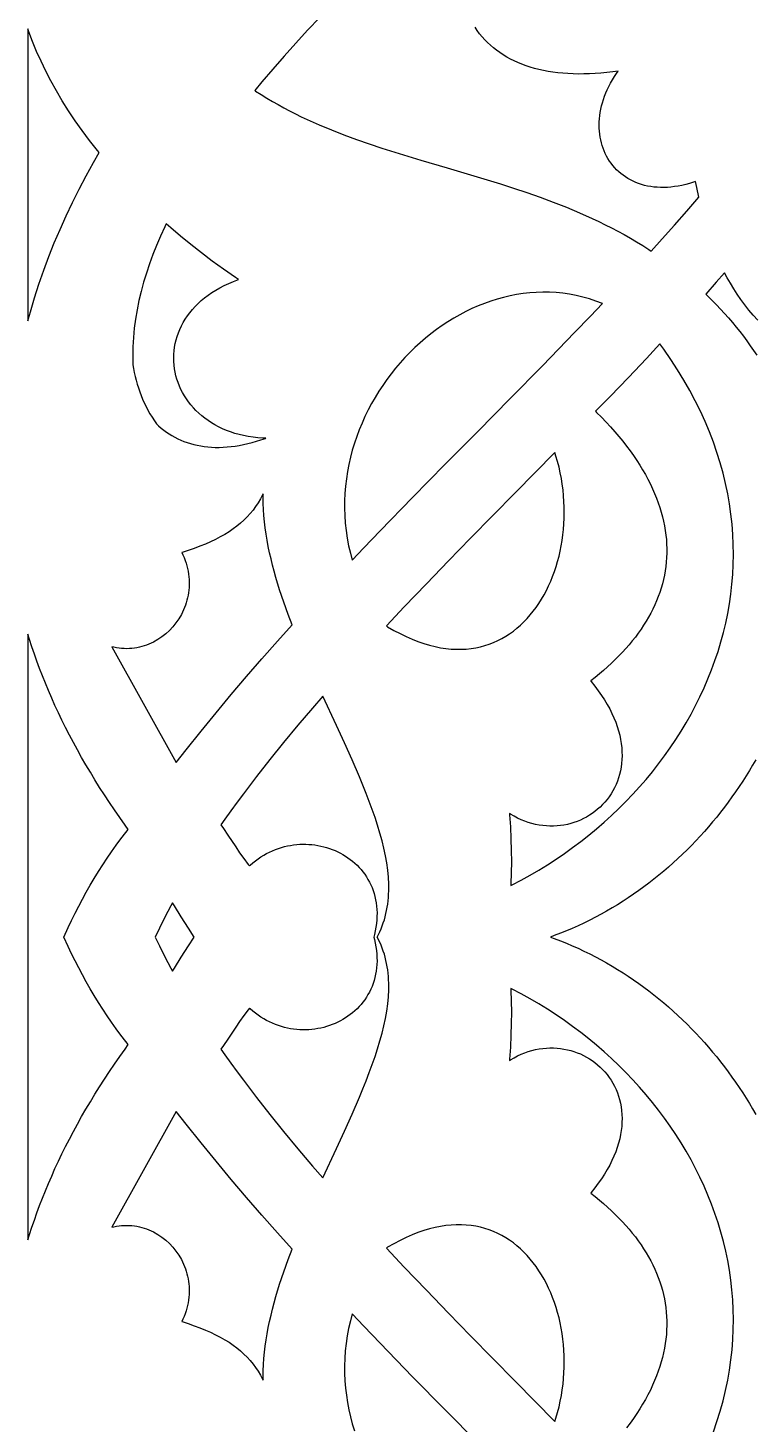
# Model space of a CAD drawing. Extents: x -340 to 340, y -265 to 265.
# Drawn here: x 230.2 to 258.5, y -18.9 to 35.4 of the extents above; entities that cross this region are included whole.
import ezdxf

# ---------------------------------------------------------------- set-up
doc = ezdxf.new("R2010")
doc.units = 0
doc.layers.add('LAYER_1', color=18, linetype='CONTINUOUS')

msp = doc.modelspace()

# ---------------------------------------------------------------- linework, layer by layer
at = {"layer": 'LAYER_1'}
for points in [[(230.2, 23.97), (230.221, 24.052), (230.296, 24.323), (230.456, 24.861), (230.629, 25.398), (230.816, 25.933), (231.015, 26.465), (231.228, 26.995), (231.453, 27.523), (231.689, 28.048), (231.937, 28.57), (232.197, 29.09), (232.467, 29.607), (232.748, 30.121), (232.971, 30.514), (232.906, 30.594), (232.602, 30.978), (232.312, 31.365), (232.038, 31.751), (231.779, 32.138), (231.536, 32.524), (231.307, 32.911), (231.094, 33.296), (230.895, 33.681), (230.711, 34.064), (230.54, 34.446), (230.384, 34.827), (230.241, 35.206), (230.2, 35.327)], [(239.463, 19.404), (239.346, 19.408), (239.151, 19.421), (238.961, 19.441), (238.775, 19.469), (238.595, 19.503), (238.42, 19.543), (238.25, 19.591), (238.085, 19.644), (237.925, 19.704), (237.771, 19.769), (237.622, 19.84), (237.479, 19.916), (237.341, 19.997), (237.209, 20.084), (237.083, 20.175), (236.962, 20.271), (236.848, 20.371), (236.739, 20.475), (236.637, 20.583), (236.54, 20.695), (236.45, 20.811), (236.367, 20.929), (236.289, 21.051), (236.218, 21.175), (236.154, 21.302), (236.096, 21.432), (236.044, 21.563), (235.999, 21.697), (235.961, 21.832), (235.93, 21.968), (235.906, 22.106), (235.889, 22.245), (235.878, 22.384), (235.875, 22.524), (235.879, 22.665), (235.89, 22.805), (235.908, 22.945), (235.934, 23.085), (235.967, 23.224), (236.007, 23.362), (236.055, 23.499), (236.11, 23.635), (236.172, 23.769), (236.242, 23.901), (236.32, 24.031), (236.405, 24.158), (236.498, 24.283), (236.598, 24.405), (236.706, 24.524), (236.821, 24.64), (236.944, 24.752), (237.075, 24.861), (237.213, 24.966), (237.359, 25.066), (237.513, 25.163), (237.674, 25.254), (237.843, 25.342), (238.02, 25.424), (238.204, 25.501), (238.397, 25.573), (238.274, 25.654), (237.817, 25.971), (237.375, 26.289), (236.949, 26.61), (236.538, 26.933), (236.141, 27.259), (235.757, 27.588), (235.584, 27.742), (235.524, 27.62), (235.36, 27.261), (235.206, 26.902), (235.063, 26.544), (234.931, 26.185), (234.81, 25.827), (234.701, 25.468), (234.604, 25.11), (234.519, 24.752), (234.446, 24.394), (234.386, 24.036), (234.339, 23.678), (234.305, 23.32), (234.284, 22.962), (234.277, 22.603), (234.279, 22.425), (234.284, 22.258), (234.307, 22.112), (234.336, 21.958), (234.37, 21.805), (234.408, 21.653), (234.451, 21.503), (234.497, 21.355), (234.549, 21.207), (234.604, 21.062), (234.664, 20.917), (234.729, 20.774), (234.798, 20.632), (234.872, 20.492), (234.95, 20.352), (235.033, 20.214), (235.121, 20.078), (235.202, 19.958), (235.284, 19.882), (235.382, 19.797), (235.483, 19.717), (235.587, 19.641), (235.694, 19.569), (235.804, 19.502), (235.917, 19.439), (236.033, 19.38), (236.152, 19.326), (236.273, 19.277), (236.398, 19.232), (236.525, 19.192), (236.655, 19.157), (236.788, 19.126), (236.923, 19.1), (237.062, 19.079), (237.203, 19.063), (237.346, 19.052), (237.492, 19.046), (237.641, 19.045), (237.793, 19.05), (237.947, 19.06), (238.103, 19.075), (238.262, 19.095), (238.423, 19.121), (238.587, 19.152), (238.753, 19.19), (238.921, 19.232), (239.091, 19.281), (239.264, 19.335), (239.439, 19.395)], [(252.552, 24.638), (252.303, 24.734), (252.047, 24.819), (251.79, 24.892), (251.533, 24.953), (251.274, 25.002), (251.016, 25.04), (250.757, 25.065), (250.499, 25.08), (250.241, 25.083), (249.983, 25.075), (249.725, 25.057), (249.469, 25.028), (249.214, 24.989), (248.96, 24.939), (248.707, 24.88), (248.457, 24.811), (248.208, 24.732), (247.962, 24.644), (247.717, 24.547), (247.476, 24.441), (247.238, 24.326), (247.002, 24.202), (246.77, 24.07), (246.542, 23.93), (246.317, 23.782), (246.097, 23.626), (245.881, 23.462), (245.669, 23.291), (245.462, 23.113), (245.26, 22.928), (245.064, 22.737), (244.873, 22.539), (244.687, 22.334), (244.508, 22.124), (244.335, 21.908), (244.168, 21.686), (244.008, 21.458), (243.855, 21.226), (243.709, 20.988), (243.57, 20.746), (243.439, 20.499), (243.316, 20.248), (243.2, 19.992), (243.093, 19.733), (242.994, 19.47), (242.904, 19.203), (242.823, 18.933), (242.751, 18.66), (242.689, 18.385), (242.636, 18.106), (242.593, 17.825), (242.559, 17.542), (242.536, 17.257), (242.524, 16.97), (242.522, 16.681), (242.531, 16.391), (242.551, 16.1), (242.583, 15.807), (242.626, 15.514), (242.68, 15.22), (242.747, 14.925), (242.818, 14.662), (243.268, 15.136), (243.902, 15.796), (245.169, 17.1), (246.437, 18.389), (247.703, 19.668), (248.965, 20.944), (250.222, 22.222), (251.472, 23.508), (252.093, 24.155)], [(257.593, 13.721), (257.625, 14.105), (257.644, 14.49), (257.651, 14.878), (257.646, 15.268), (257.629, 15.659), (257.598, 16.052), (257.555, 16.447), (257.499, 16.843), (257.429, 17.24), (257.346, 17.639), (257.249, 18.038), (257.138, 18.439), (257.013, 18.84), (256.874, 19.242), (256.721, 19.644), (256.552, 20.046), (256.369, 20.449), (256.17, 20.852), (255.957, 21.254), (255.727, 21.657), (255.482, 22.059), (255.222, 22.461), (254.944, 22.862), (254.792, 23.069), (254.265, 22.507), (253.566, 21.766), (252.856, 21.028), (252.498, 20.664), (252.283, 20.45), (252.33, 20.404), (252.516, 20.216), (252.696, 20.029), (252.868, 19.842), (253.034, 19.655), (253.193, 19.468), (253.346, 19.282), (253.492, 19.095), (253.631, 18.91), (253.763, 18.724), (253.889, 18.539), (254.008, 18.354), (254.121, 18.17), (254.227, 17.986), (254.327, 17.802), (254.42, 17.619), (254.507, 17.436), (254.587, 17.254), (254.661, 17.072), (254.729, 16.89), (254.79, 16.709), (254.845, 16.529), (254.894, 16.349), (254.936, 16.17), (254.972, 15.991), (255.002, 15.813), (255.026, 15.635), (255.044, 15.458), (255.055, 15.282), (255.06, 15.107), (255.06, 14.933), (255.053, 14.759), (255.04, 14.586), (255.021, 14.414), (254.997, 14.244), (254.966, 14.074), (254.93, 13.905), (254.887, 13.737), (254.839, 13.571), (254.786, 13.405), (254.727, 13.241), (254.662, 13.078), (254.592, 12.916), (254.516, 12.755), (254.435, 12.596), (254.348, 12.438), (254.256, 12.281), (254.159, 12.125), (254.057, 11.971), (253.949, 11.818), (253.837, 11.667), (253.719, 11.517), (253.596, 11.368), (253.469, 11.221), (253.336, 11.075), (253.199, 10.931), (253.057, 10.788), (252.91, 10.646), (252.758, 10.506), (252.602, 10.368), (252.44, 10.23), (252.275, 10.095), (252.104, 9.961), (252.1, 9.957), (252.116, 9.939), (252.261, 9.759), (252.396, 9.579), (252.522, 9.4), (252.637, 9.222), (252.743, 9.046), (252.84, 8.87), (252.927, 8.696), (253.005, 8.523), (253.073, 8.352), (253.134, 8.182), (253.185, 8.015), (253.228, 7.849), (253.262, 7.685), (253.289, 7.523), (253.307, 7.364), (253.317, 7.207), (253.32, 7.053), (253.315, 6.901), (253.303, 6.752), (253.283, 6.607), (253.257, 6.464), (253.224, 6.325), (253.184, 6.189), (253.138, 6.057), (253.085, 5.929), (253.027, 5.805), (252.962, 5.684), (252.892, 5.568), (252.817, 5.457), (252.737, 5.349), (252.652, 5.247), (252.562, 5.149), (252.467, 5.056), (252.368, 4.967), (252.265, 4.884), (252.159, 4.806), (252.048, 4.734), (251.934, 4.666), (251.817, 4.605), (251.697, 4.549), (251.574, 4.498), (251.448, 4.454), (251.32, 4.415), (251.19, 4.382), (251.058, 4.356), (250.924, 4.336), (250.788, 4.322), (250.651, 4.315), (250.513, 4.314), (250.374, 4.321), (250.234, 4.334), (250.094, 4.353), (249.953, 4.38), (249.813, 4.414), (249.672, 4.456), (249.532, 4.504), (249.393, 4.561), (249.254, 4.624), (249.116, 4.695), (248.98, 4.774), (248.941, 4.799), (248.945, 4.751), (248.975, 4.28), (248.996, 3.818), (249.007, 3.366), (249.011, 2.924), (249.007, 2.492), (248.995, 2.07), (248.992, 2), (249.045, 2.027), (249.396, 2.211), (249.742, 2.402), (250.083, 2.602), (250.419, 2.809), (250.75, 3.024), (251.076, 3.246), (251.397, 3.476), (251.712, 3.712), (252.02, 3.955), (252.323, 4.205), (252.62, 4.462), (252.91, 4.725), (253.193, 4.994), (253.469, 5.27), (253.739, 5.551), (254.001, 5.839), (254.256, 6.132), (254.503, 6.43), (254.742, 6.734), (254.973, 7.044), (255.196, 7.358), (255.411, 7.677), (255.617, 8.002), (255.814, 8.33), (256.003, 8.664), (256.182, 9.001), (256.352, 9.343), (256.512, 9.689), (256.663, 10.039), (256.803, 10.393), (256.934, 10.75), (257.054, 11.111), (257.164, 11.475), (257.263, 11.842), (257.352, 12.212), (257.429, 12.585), (257.495, 12.961), (257.55, 13.34)], [(251.068, 16.286), (251.072, 16.504), (251.069, 16.724), (251.06, 16.945), (251.045, 17.166), (251.022, 17.387), (250.993, 17.609), (250.958, 17.83), (250.915, 18.051), (250.866, 18.271), (250.809, 18.49), (250.746, 18.709), (250.702, 18.843), (249.159, 17.277), (247.425, 15.512), (246.564, 14.63), (245.705, 13.74), (244.846, 12.838), (244.149, 12.097), (244.194, 12.069), (244.438, 11.928), (244.679, 11.8), (244.916, 11.685), (245.149, 11.582), (245.379, 11.493), (245.604, 11.415), (245.825, 11.35), (246.042, 11.296), (246.255, 11.254), (246.464, 11.222), (246.669, 11.202), (246.869, 11.192), (247.066, 11.192), (247.258, 11.202), (247.445, 11.222), (247.629, 11.251), (247.808, 11.289), (247.983, 11.336), (248.154, 11.392), (248.321, 11.457), (248.483, 11.53), (248.641, 11.611), (248.795, 11.7), (248.944, 11.796), (249.09, 11.9), (249.23, 12.011), (249.366, 12.13), (249.498, 12.255), (249.625, 12.387), (249.747, 12.526), (249.864, 12.67), (249.977, 12.821), (250.084, 12.977), (250.187, 13.139), (250.284, 13.306), (250.376, 13.479), (250.462, 13.656), (250.544, 13.838), (250.619, 14.024), (250.69, 14.214), (250.754, 14.408), (250.813, 14.606), (250.866, 14.807), (250.913, 15.011), (250.954, 15.218), (250.989, 15.427), (251.018, 15.639), (251.041, 15.853), (251.058, 16.069)], [(239.349, 17.242), (239.327, 17.196), (239.245, 17.041), (239.157, 16.892), (239.061, 16.748), (238.959, 16.608), (238.849, 16.474), (238.732, 16.344), (238.607, 16.219), (238.474, 16.099), (238.333, 15.983), (238.185, 15.872), (238.027, 15.764), (237.861, 15.661), (237.687, 15.562), (237.503, 15.467), (237.31, 15.375), (237.108, 15.286), (236.895, 15.2), (236.673, 15.117), (236.44, 15.037), (236.197, 14.959), (236.184, 14.955), (236.228, 14.864), (236.275, 14.758), (236.316, 14.651), (236.353, 14.545), (236.385, 14.438), (236.411, 14.331), (236.434, 14.224), (236.451, 14.118), (236.464, 14.012), (236.473, 13.907), (236.477, 13.802), (236.476, 13.698), (236.472, 13.595), (236.463, 13.493), (236.451, 13.392), (236.434, 13.292), (236.413, 13.193), (236.389, 13.096), (236.361, 13), (236.329, 12.904), (236.256, 12.721), (236.17, 12.545), (236.07, 12.376), (235.959, 12.215), (235.837, 12.064), (235.704, 11.923), (235.562, 11.792), (235.41, 11.673), (235.25, 11.566), (235.083, 11.472), (234.995, 11.429), (234.906, 11.39), (234.816, 11.355), (234.725, 11.324), (234.631, 11.296), (234.537, 11.272), (234.441, 11.252), (234.344, 11.236), (234.246, 11.225), (234.148, 11.217), (234.048, 11.215), (233.947, 11.216), (233.846, 11.222), (233.745, 11.233), (233.643, 11.248), (233.541, 11.269), (233.466, 11.287), (235.975, 6.782), (236.36, 7.279), (236.939, 8.006), (237.523, 8.723), (238.112, 9.431), (238.706, 10.13), (239.305, 10.822), (239.908, 11.505), (240.478, 12.14), (240.325, 12.542), (240.153, 13.023), (239.994, 13.504), (239.848, 13.985), (239.781, 14.227), (239.718, 14.468), (239.659, 14.708), (239.605, 14.949), (239.555, 15.19), (239.511, 15.43), (239.471, 15.67), (239.436, 15.91), (239.407, 16.15), (239.383, 16.39), (239.366, 16.629), (239.354, 16.867), (239.349, 17.105)], [(230.767, 10.154), (230.657, 10.439), (230.552, 10.723), (230.451, 11.007), (230.355, 11.291), (230.263, 11.574), (230.2, 11.779), (230.2, -0.001), (230.2, -11.781), (230.263, -11.576), (230.355, -11.293), (230.451, -11.009), (230.552, -10.725), (230.657, -10.441), (230.767, -10.156), (230.882, -9.87), (231.001, -9.584), (231.125, -9.297), (231.253, -9.01), (231.387, -8.723), (231.525, -8.435), (231.668, -8.147), (231.816, -7.858), (231.969, -7.568), (232.126, -7.279), (232.289, -6.988), (232.456, -6.698), (232.629, -6.407), (232.807, -6.115), (232.99, -5.823), (233.178, -5.531), (233.371, -5.238), (233.569, -4.945), (233.773, -4.651), (233.982, -4.357), (234.106, -4.186), (234.008, -4.064), (233.82, -3.818), (233.636, -3.569), (233.457, -3.317), (233.281, -3.063), (233.111, -2.805), (232.944, -2.545), (232.782, -2.282), (232.624, -2.017), (232.47, -1.748), (232.32, -1.477), (232.175, -1.204), (232.033, -0.928), (231.896, -0.649), (231.763, -0.367), (231.596, -0.001), (231.763, 0.365), (231.896, 0.647), (232.033, 0.926), (232.175, 1.202), (232.32, 1.475), (232.47, 1.746), (232.624, 2.015), (232.782, 2.28), (232.944, 2.543), (233.111, 2.803), (233.281, 3.061), (233.457, 3.315), (233.636, 3.567), (233.82, 3.816), (234.008, 4.062), (234.106, 4.184), (233.982, 4.355), (233.773, 4.649), (233.569, 4.943), (233.371, 5.236), (233.178, 5.529), (232.99, 5.821), (232.807, 6.113), (232.629, 6.405), (232.456, 6.696), (232.289, 6.986), (232.126, 7.277), (231.969, 7.566), (231.816, 7.856), (231.668, 8.145), (231.525, 8.433), (231.387, 8.721), (231.253, 9.008), (231.125, 9.295), (231.001, 9.582), (230.882, 9.868)], [(242.205, 8.225), (241.676, 9.366), (241.275, 8.906), (240.705, 8.237), (240.15, 7.569), (239.611, 6.903), (239.089, 6.238), (238.584, 5.573), (238.338, 5.241), (238.097, 4.909), (237.861, 4.577), (237.708, 4.359), (237.81, 4.214), (237.977, 3.967), (238.286, 3.504), (238.439, 3.28), (238.598, 3.054), (238.767, 2.825), (238.816, 2.762), (238.847, 2.791), (238.948, 2.88), (239.052, 2.963), (239.158, 3.042), (239.266, 3.115), (239.376, 3.183), (239.488, 3.245), (239.601, 3.303), (239.715, 3.355), (239.83, 3.403), (239.947, 3.445), (240.064, 3.482), (240.182, 3.515), (240.301, 3.542), (240.42, 3.565), (240.539, 3.583), (240.659, 3.596), (240.778, 3.605), (240.897, 3.609), (241.015, 3.608), (241.134, 3.603), (241.251, 3.594), (241.368, 3.58), (241.483, 3.561), (241.598, 3.539), (241.711, 3.512), (241.823, 3.48), (241.934, 3.445), (242.043, 3.405), (242.15, 3.361), (242.255, 3.314), (242.358, 3.262), (242.458, 3.206), (242.557, 3.146), (242.652, 3.083), (242.745, 3.015), (242.835, 2.944), (242.922, 2.869), (243.006, 2.79), (243.087, 2.707), (243.164, 2.621), (243.237, 2.531), (243.307, 2.438), (243.372, 2.341), (243.433, 2.241), (243.49, 2.138), (243.542, 2.031), (243.59, 1.921), (243.633, 1.808), (243.671, 1.692), (243.703, 1.572), (243.731, 1.45), (243.753, 1.326), (243.769, 1.198), (243.779, 1.068), (243.784, 0.936), (243.783, 0.801), (243.775, 0.663), (243.762, 0.524), (243.742, 0.382), (243.715, 0.238), (243.682, 0.092), (243.657, -0.001), (243.682, -0.094), (243.715, -0.24), (243.742, -0.384), (243.762, -0.526), (243.775, -0.665), (243.783, -0.803), (243.784, -0.938), (243.779, -1.07), (243.769, -1.2), (243.753, -1.328), (243.731, -1.452), (243.703, -1.574), (243.671, -1.694), (243.633, -1.81), (243.59, -1.923), (243.542, -2.033), (243.49, -2.14), (243.433, -2.243), (243.372, -2.343), (243.307, -2.44), (243.237, -2.533), (243.164, -2.623), (243.087, -2.709), (243.006, -2.792), (242.922, -2.871), (242.835, -2.946), (242.745, -3.017), (242.652, -3.085), (242.557, -3.148), (242.458, -3.208), (242.358, -3.264), (242.255, -3.316), (242.15, -3.363), (242.043, -3.407), (241.934, -3.447), (241.823, -3.482), (241.711, -3.514), (241.598, -3.541), (241.483, -3.563), (241.368, -3.582), (241.251, -3.596), (241.134, -3.605), (241.015, -3.61), (240.897, -3.611), (240.778, -3.607), (240.659, -3.598), (240.539, -3.585), (240.42, -3.567), (240.301, -3.544), (240.182, -3.517), (240.064, -3.484), (239.947, -3.447), (239.83, -3.405), (239.715, -3.357), (239.601, -3.305), (239.488, -3.247), (239.376, -3.185), (239.266, -3.117), (239.158, -3.044), (239.052, -2.965), (238.948, -2.882), (238.847, -2.793), (238.816, -2.764), (238.767, -2.827), (238.598, -3.056), (238.439, -3.282), (238.286, -3.506), (237.977, -3.969), (237.81, -4.216), (237.708, -4.361), (237.861, -4.579), (238.097, -4.911), (238.338, -5.243), (238.584, -5.575), (239.089, -6.24), (239.611, -6.905), (240.15, -7.571), (240.705, -8.239), (241.275, -8.908), (241.676, -9.368), (242.205, -8.227), (242.516, -7.552), (242.816, -6.887), (243.1, -6.232), (243.235, -5.91), (243.363, -5.59), (243.485, -5.274), (243.601, -4.961), (243.708, -4.652), (243.808, -4.346), (243.898, -4.045), (243.98, -3.747), (244.051, -3.454), (244.112, -3.165), (244.162, -2.881), (244.2, -2.602), (244.226, -2.327), (244.24, -2.058), (244.241, -1.792), (244.236, -1.663), (244.228, -1.535), (244.216, -1.407), (244.201, -1.281), (244.182, -1.156), (244.159, -1.033), (244.133, -0.91), (244.103, -0.79), (244.069, -0.67), (244.03, -0.552), (243.988, -0.435), (243.942, -0.32), (243.892, -0.205), (243.794, -0.001), (243.892, 0.203), (243.942, 0.318), (243.988, 0.433), (244.03, 0.55), (244.069, 0.668), (244.103, 0.788), (244.133, 0.908), (244.159, 1.031), (244.182, 1.154), (244.201, 1.279), (244.216, 1.405), (244.228, 1.533), (244.236, 1.661), (244.241, 1.79), (244.24, 2.056), (244.226, 2.325), (244.2, 2.6), (244.162, 2.879), (244.112, 3.163), (244.051, 3.452), (243.98, 3.745), (243.898, 4.043), (243.808, 4.344), (243.708, 4.65), (243.601, 4.959), (243.485, 5.272), (243.363, 5.588), (243.235, 5.908), (243.1, 6.23), (242.816, 6.885), (242.516, 7.55)], [(235.321, -0.348), (235.533, -0.777), (235.758, -1.208), (235.827, -1.335), (235.9, -1.213), (236.167, -0.781), (236.447, -0.34), (236.666, -0.001), (236.447, 0.338), (236.167, 0.779), (235.9, 1.211), (235.827, 1.333), (235.758, 1.206), (235.533, 0.775), (235.321, 0.346), (235.158, -0.001)], [(239.349, -17.244), (239.349, -17.107), (239.354, -16.869), (239.366, -16.631), (239.383, -16.392), (239.407, -16.152), (239.436, -15.912), (239.471, -15.672), (239.511, -15.432), (239.555, -15.192), (239.605, -14.951), (239.659, -14.71), (239.718, -14.47), (239.781, -14.229), (239.848, -13.987), (239.994, -13.506), (240.153, -13.025), (240.325, -12.544), (240.478, -12.142), (239.908, -11.507), (239.305, -10.824), (238.706, -10.132), (238.112, -9.433), (237.523, -8.725), (236.939, -8.008), (236.36, -7.281), (235.975, -6.784), (233.466, -11.289), (233.541, -11.271), (233.643, -11.25), (233.745, -11.235), (233.846, -11.224), (233.947, -11.218), (234.048, -11.217), (234.148, -11.219), (234.246, -11.227), (234.344, -11.238), (234.441, -11.254), (234.537, -11.274), (234.631, -11.298), (234.725, -11.326), (234.816, -11.357), (234.906, -11.392), (234.995, -11.431), (235.083, -11.474), (235.25, -11.568), (235.41, -11.675), (235.562, -11.794), (235.704, -11.925), (235.837, -12.066), (235.959, -12.217), (236.07, -12.378), (236.17, -12.547), (236.256, -12.723), (236.329, -12.906), (236.361, -13.002), (236.389, -13.098), (236.413, -13.195), (236.434, -13.294), (236.451, -13.394), (236.463, -13.495), (236.472, -13.597), (236.476, -13.7), (236.477, -13.804), (236.473, -13.909), (236.464, -14.014), (236.451, -14.12), (236.434, -14.226), (236.411, -14.333), (236.385, -14.44), (236.353, -14.547), (236.316, -14.653), (236.275, -14.76), (236.228, -14.866), (236.184, -14.957), (236.197, -14.961), (236.44, -15.039), (236.673, -15.119), (236.895, -15.202), (237.108, -15.288), (237.31, -15.377), (237.503, -15.469), (237.687, -15.564), (237.861, -15.663), (238.027, -15.766), (238.185, -15.874), (238.333, -15.985), (238.474, -16.101), (238.607, -16.221), (238.732, -16.346), (238.849, -16.476), (238.959, -16.61), (239.061, -16.75), (239.157, -16.894), (239.245, -17.043), (239.327, -17.198)], [(245.825, -11.352), (245.604, -11.417), (245.379, -11.495), (245.149, -11.584), (244.916, -11.687), (244.679, -11.802), (244.438, -11.93), (244.194, -12.071), (244.149, -12.099), (244.846, -12.84), (245.705, -13.742), (246.564, -14.632), (247.425, -15.514), (249.159, -17.279), (250.702, -18.845), (250.746, -18.711), (250.809, -18.492), (250.866, -18.273), (250.915, -18.053), (250.958, -17.832), (250.993, -17.611), (251.022, -17.389), (251.045, -17.168), (251.06, -16.947), (251.069, -16.726), (251.072, -16.506), (251.068, -16.288), (251.058, -16.071), (251.041, -15.855), (251.018, -15.641), (250.989, -15.429), (250.954, -15.22), (250.913, -15.013), (250.866, -14.809), (250.813, -14.608), (250.754, -14.41), (250.69, -14.216), (250.619, -14.026), (250.544, -13.84), (250.462, -13.658), (250.376, -13.481), (250.284, -13.308), (250.187, -13.141), (250.084, -12.979), (249.977, -12.823), (249.864, -12.672), (249.747, -12.528), (249.625, -12.389), (249.498, -12.257), (249.366, -12.132), (249.23, -12.013), (249.09, -11.902), (248.944, -11.798), (248.795, -11.702), (248.641, -11.613), (248.483, -11.532), (248.321, -11.459), (248.154, -11.394), (247.983, -11.338), (247.808, -11.291), (247.629, -11.253), (247.445, -11.224), (247.258, -11.204), (247.066, -11.194), (246.869, -11.194), (246.669, -11.204), (246.464, -11.224), (246.255, -11.256), (246.042, -11.298)]]:
    msp.add_lwpolyline(points, close=True, dxfattribs=at)
for points in [[(241.555, 35.768), (241.085, 35.267), (240.625, 34.766), (240.175, 34.264), (239.735, 33.762), (239.307, 33.26), (239.031, 32.926), (239.062, 32.905), (239.276, 32.767), (239.492, 32.633), (239.711, 32.502), (239.932, 32.376), (240.155, 32.254), (240.38, 32.135), (240.607, 32.019), (240.837, 31.907), (241.067, 31.799), (241.536, 31.589), (242.011, 31.392), (242.493, 31.204), (242.98, 31.024), (243.473, 30.853), (243.971, 30.687), (244.473, 30.527), (244.979, 30.371), (245.489, 30.218), (246.515, 29.915), (247.548, 29.61), (248.066, 29.453), (248.583, 29.293), (249.101, 29.126), (249.617, 28.953), (250.131, 28.772), (250.644, 28.582), (251.153, 28.382), (251.66, 28.17), (252.162, 27.945), (252.412, 27.828), (252.661, 27.707), (252.908, 27.582), (253.154, 27.453), (253.399, 27.32), (253.642, 27.183), (253.884, 27.041), (254.124, 26.895), (254.363, 26.744), (254.455, 26.683), (254.881, 27.153), (255.363, 27.691), (255.84, 28.232), (256.312, 28.777), (256.231, 29.148), (256.182, 29.387), (256.097, 29.358), (255.946, 29.311), (255.797, 29.271), (255.65, 29.236), (255.505, 29.208), (255.362, 29.186), (255.222, 29.169), (255.084, 29.158), (254.949, 29.153), (254.816, 29.154), (254.686, 29.16), (254.558, 29.171), (254.434, 29.188), (254.312, 29.21), (254.193, 29.237), (254.077, 29.269), (253.965, 29.307), (253.855, 29.349), (253.749, 29.395), (253.647, 29.447), (253.548, 29.502), (253.452, 29.562), (253.361, 29.627), (253.273, 29.695), (253.189, 29.768), (253.109, 29.844), (253.033, 29.924), (252.962, 30.007), (252.894, 30.094), (252.831, 30.184), (252.772, 30.277), (252.718, 30.373), (252.668, 30.472), (252.623, 30.574), (252.582, 30.678), (252.546, 30.784), (252.515, 30.893), (252.488, 31.004), (252.466, 31.117), (252.45, 31.231), (252.438, 31.348), (252.43, 31.466), (252.428, 31.585), (252.431, 31.706), (252.439, 31.828), (252.452, 31.951), (252.471, 32.074), (252.494, 32.199), (252.523, 32.324), (252.557, 32.45), (252.596, 32.577), (252.641, 32.704), (252.691, 32.831), (252.746, 32.958), (252.807, 33.085), (252.873, 33.212), (252.945, 33.339), (253.023, 33.465), (253.106, 33.591), (253.167, 33.676), (252.956, 33.648), (252.723, 33.622), (252.494, 33.601), (252.27, 33.586), (252.05, 33.575), (251.834, 33.569), (251.622, 33.568), (251.415, 33.573), (251.212, 33.582), (251.014, 33.597), (250.819, 33.616), (250.63, 33.64), (250.444, 33.669), (250.263, 33.703), (250.086, 33.742), (249.914, 33.786), (249.746, 33.835), (249.582, 33.888), (249.423, 33.947), (249.269, 34.01), (249.119, 34.078), (248.973, 34.151), (248.832, 34.229), (248.696, 34.311), (248.564, 34.398), (248.438, 34.49), (248.316, 34.586), (248.198, 34.687), (248.086, 34.792), (247.978, 34.902), (247.876, 35.016), (247.778, 35.135), (247.686, 35.258), (247.598, 35.385)], [(258.604, 23.996), (258.425, 24.19), (258.256, 24.387), (258.095, 24.588), (257.943, 24.792), (257.799, 25), (257.663, 25.212), (257.534, 25.426), (257.413, 25.643), (257.311, 25.84), (256.984, 25.466), (256.574, 25.004), (256.653, 24.929), (256.823, 24.763), (256.988, 24.595), (257.15, 24.425), (257.308, 24.253), (257.462, 24.079), (257.612, 23.903), (257.759, 23.726), (257.901, 23.547), (258.041, 23.366), (258.176, 23.183), (258.308, 22.999), (258.436, 22.813), (258.56, 22.626)], [(258.525, 6.896), (258.401, 6.683), (258.275, 6.473), (258.145, 6.264), (258.013, 6.057), (257.877, 5.851), (257.739, 5.648), (257.597, 5.447), (257.453, 5.248), (257.305, 5.052), (257.155, 4.857), (257.001, 4.665), (256.845, 4.475), (256.686, 4.288), (256.524, 4.103), (256.359, 3.921), (256.192, 3.741), (256.021, 3.564), (255.848, 3.389), (255.672, 3.217), (255.494, 3.048), (255.313, 2.882), (255.129, 2.719), (254.942, 2.559), (254.753, 2.401), (254.561, 2.247), (254.366, 2.096), (254.169, 1.948), (253.97, 1.803), (253.768, 1.661), (253.563, 1.523), (253.356, 1.388), (253.146, 1.257), (252.934, 1.129), (252.72, 1.005), (252.503, 0.884), (252.283, 0.767), (252.062, 0.653), (251.838, 0.544), (251.611, 0.438), (251.383, 0.336), (251.152, 0.238), (250.919, 0.144), (250.683, 0.054), (250.531, -0.001), (250.683, -0.056), (250.919, -0.146), (251.152, -0.24), (251.383, -0.338), (251.611, -0.44), (251.838, -0.546), (252.062, -0.655), (252.283, -0.769), (252.503, -0.886), (252.72, -1.007), (252.934, -1.131), (253.146, -1.259), (253.356, -1.39), (253.563, -1.525), (253.768, -1.663), (253.97, -1.805), (254.169, -1.95), (254.366, -2.098), (254.561, -2.249), (254.753, -2.403), (254.942, -2.561), (255.129, -2.721), (255.313, -2.884), (255.494, -3.05), (255.672, -3.219), (255.848, -3.391), (256.021, -3.566), (256.192, -3.743), (256.359, -3.923), (256.524, -4.105), (256.686, -4.29), (256.845, -4.477), (257.001, -4.667), (257.155, -4.859), (257.305, -5.054), (257.453, -5.25), (257.597, -5.449), (257.739, -5.65), (257.877, -5.853), (258.013, -6.059), (258.145, -6.266), (258.275, -6.475), (258.401, -6.685), (258.525, -6.898)], [(256.874, -19.244), (257.013, -18.842), (257.138, -18.441), (257.249, -18.04), (257.346, -17.641), (257.429, -17.242), (257.499, -16.845), (257.555, -16.449), (257.598, -16.054), (257.629, -15.661), (257.646, -15.27), (257.651, -14.88), (257.644, -14.492), (257.625, -14.107), (257.593, -13.723), (257.55, -13.342), (257.495, -12.963), (257.429, -12.587), (257.352, -12.214), (257.263, -11.844), (257.164, -11.477), (257.054, -11.113), (256.934, -10.752), (256.803, -10.395), (256.663, -10.041), (256.512, -9.691), (256.352, -9.345), (256.182, -9.003), (256.003, -8.666), (255.814, -8.332), (255.617, -8.004), (255.411, -7.679), (255.196, -7.36), (254.973, -7.046), (254.742, -6.736), (254.503, -6.432), (254.256, -6.134), (254.001, -5.841), (253.739, -5.553), (253.469, -5.272), (253.193, -4.996), (252.91, -4.727), (252.62, -4.464), (252.323, -4.207), (252.02, -3.957), (251.712, -3.714), (251.397, -3.478), (251.076, -3.248), (250.75, -3.026), (250.419, -2.811), (250.083, -2.604), (249.742, -2.404), (249.396, -2.213), (249.045, -2.029), (248.992, -2.002), (248.995, -2.072), (249.007, -2.494), (249.011, -2.926), (249.007, -3.368), (248.996, -3.82), (248.975, -4.282), (248.945, -4.753), (248.941, -4.801), (248.98, -4.776), (249.116, -4.697), (249.254, -4.626), (249.393, -4.563), (249.532, -4.506), (249.672, -4.458), (249.813, -4.416), (249.953, -4.382), (250.094, -4.355), (250.234, -4.336), (250.374, -4.323), (250.513, -4.316), (250.651, -4.317), (250.788, -4.324), (250.924, -4.338), (251.058, -4.358), (251.19, -4.384), (251.32, -4.417), (251.448, -4.456), (251.574, -4.5), (251.697, -4.551), (251.817, -4.607), (251.934, -4.668), (252.048, -4.736), (252.159, -4.808), (252.265, -4.886), (252.368, -4.969), (252.467, -5.058), (252.562, -5.151), (252.652, -5.249), (252.737, -5.351), (252.817, -5.459), (252.892, -5.57), (252.962, -5.686), (253.027, -5.807), (253.085, -5.931), (253.138, -6.059), (253.184, -6.191), (253.224, -6.327), (253.257, -6.466), (253.283, -6.609), (253.303, -6.754), (253.315, -6.903), (253.32, -7.055), (253.317, -7.209), (253.307, -7.366), (253.289, -7.525), (253.262, -7.687), (253.228, -7.851), (253.185, -8.017), (253.134, -8.184), (253.073, -8.354), (253.005, -8.525), (252.927, -8.698), (252.84, -8.872), (252.743, -9.048), (252.637, -9.224), (252.522, -9.402), (252.396, -9.581), (252.261, -9.761), (252.116, -9.941), (252.1, -9.959), (252.104, -9.963), (252.275, -10.097), (252.44, -10.232), (252.602, -10.37), (252.758, -10.508), (252.91, -10.648), (253.057, -10.79), (253.199, -10.933), (253.336, -11.077), (253.469, -11.223), (253.596, -11.37), (253.719, -11.519), (253.837, -11.669), (253.949, -11.82), (254.057, -11.973), (254.159, -12.127), (254.256, -12.283), (254.348, -12.44), (254.435, -12.598), (254.516, -12.757), (254.592, -12.918), (254.662, -13.08), (254.727, -13.243), (254.786, -13.407), (254.839, -13.573), (254.887, -13.739), (254.93, -13.907), (254.966, -14.076), (254.997, -14.246), (255.021, -14.416), (255.04, -14.588), (255.053, -14.761), (255.06, -14.935), (255.06, -15.109), (255.055, -15.284), (255.044, -15.46), (255.026, -15.637), (255.002, -15.815), (254.972, -15.993), (254.936, -16.172), (254.894, -16.351), (254.845, -16.531), (254.79, -16.711), (254.729, -16.892), (254.661, -17.074), (254.587, -17.256), (254.507, -17.438), (254.42, -17.621), (254.327, -17.804), (254.227, -17.988), (254.121, -18.172), (254.008, -18.356), (253.889, -18.541), (253.763, -18.726), (253.631, -18.912), (253.492, -19.097)], [(247.703, -19.67), (246.437, -18.391), (245.169, -17.102), (243.902, -15.798), (243.268, -15.138), (242.818, -14.664), (242.747, -14.927), (242.68, -15.222), (242.626, -15.516), (242.583, -15.809), (242.551, -16.102), (242.531, -16.393), (242.522, -16.683), (242.524, -16.972), (242.536, -17.259), (242.559, -17.544), (242.593, -17.827), (242.636, -18.108), (242.689, -18.387), (242.751, -18.662), (242.823, -18.935), (242.904, -19.205)]]:
    msp.add_lwpolyline(points, dxfattribs=at)

doc.saveas('drawing.dxf')
